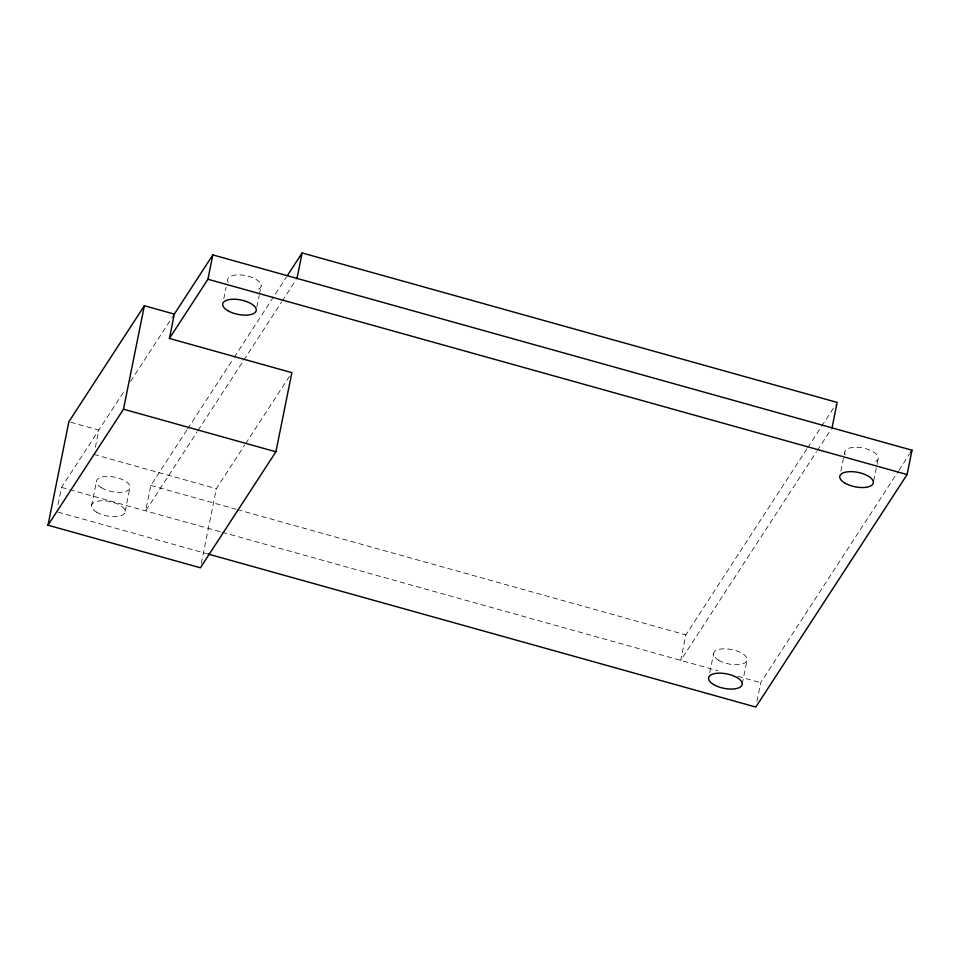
<?xml version="1.0" encoding="UTF-8"?>
<svg xmlns="http://www.w3.org/2000/svg" width="960" height="960" viewBox="0 0 960 960"><rect width="100%" height="100%" fill="white"/><g stroke="black" fill="none" stroke-linecap="round" stroke-linejoin="round"><path stroke-width="0.72" stroke-dasharray="4.8 3.6" d="M58.092 504.564L61.548 487.38L124.812 390.18M95.364 447.288L98.832 430.092L70.296 422.124M91.5 506.028L96.408 481.68M125.136 511.416L130.056 487.068M186.816 430.14L150.828 485.436L145.692 510.888L197.22 431.712M223.8 298.764L226.116 287.316M201.3 563.388L216.372 488.652L244.776 444.996M256.872 307.032L259.176 295.572M259.464 294.144L261.204 285.552M806.892 448.92L685.86 634.908L680.724 660.36L816.48 451.752M709.752 672.696L713.508 654.072M742.236 683.82L747.144 659.472M756.948 701.316L760.704 682.704L898.092 471.588M840.9 471.168L844.656 452.544M873.672 480.864L878.292 457.944M130.488 381.456L173.508 315.348M187.632 428.88L233.424 358.512M234.252 357.252L286.584 276.828M198.036 430.464L243.012 361.344M243.84 360.084L281.448 302.28M282.276 301.02L296.172 279.66M245.592 443.748L289.428 376.392M807.72 447.66L820.8 427.56M821.616 426.3L835.524 404.94M817.308 450.492L831.204 429.132M898.92 470.328L909.552 453.996M93.924 454.44L216.372 488.652M150.828 485.436L235.92 509.196M237.36 509.604L685.86 634.908M61.548 487.38L220.692 531.84M222.132 532.236L717.864 670.728M737.856 676.32L760.704 682.704M58.092 512.136L208.32 554.1M845.256 454.584A17.1 7.356 11.4 0 1 865.728 448.704A17.1 7.356 11.4 0 1 873.432 462.456M228.156 282.18A17.1 7.356 11.4 0 1 248.64 276.3A17.1 7.356 11.4 0 1 256.344 290.052M96.492 512.112A17.1 7.356 11.4 0 0 124.596 513.264A17.1 7.356 11.4 0 0 103.872 500.784A17.1 7.356 11.4 0 0 96.492 512.112M718.5 660.168A17.1 7.356 11.4 0 0 746.592 661.32A17.1 7.356 11.4 0 0 725.868 648.828A17.1 7.356 11.4 0 0 718.5 660.168M101.412 487.764A17.1 7.356 11.4 0 0 129.504 488.916A17.1 7.356 11.4 0 0 108.78 476.436A17.1 7.356 11.4 0 0 101.412 487.764"/><path stroke-width="1.44" d="M174.324 314.1L169.416 338.448L291.864 372.648L275.904 451.788L200.412 567.78L48 525.204L68.868 421.728L144.36 305.724L174.324 314.1L212.844 254.904L912 450.216L907.092 474.564L755.796 707.052L208.32 554.1M48 525.204L123.492 409.2L144.36 305.724M169.416 338.448L207.936 279.252L212.844 254.904M296.988 278.412L302.124 252.948L837.156 402.42L832.02 427.872M287.4 275.568L302.124 252.948M910.368 452.736L912 450.216M207.936 279.252L907.092 474.564M123.492 409.2L275.904 451.788M844.74 482.988A17.1 7.356 11.4 0 0 872.832 484.14A17.1 7.356 11.4 0 0 852.108 471.66A17.1 7.356 11.4 0 0 844.74 482.988M713.592 684.516A17.1 7.356 11.4 0 0 741.684 685.668A17.1 7.356 11.4 0 0 720.96 673.176A17.1 7.356 11.4 0 0 713.592 684.516M227.652 310.584A17.1 7.356 11.4 0 0 255.744 311.748A17.1 7.356 11.4 0 0 235.02 299.256A17.1 7.356 11.4 0 0 227.652 310.584"/></g></svg>
